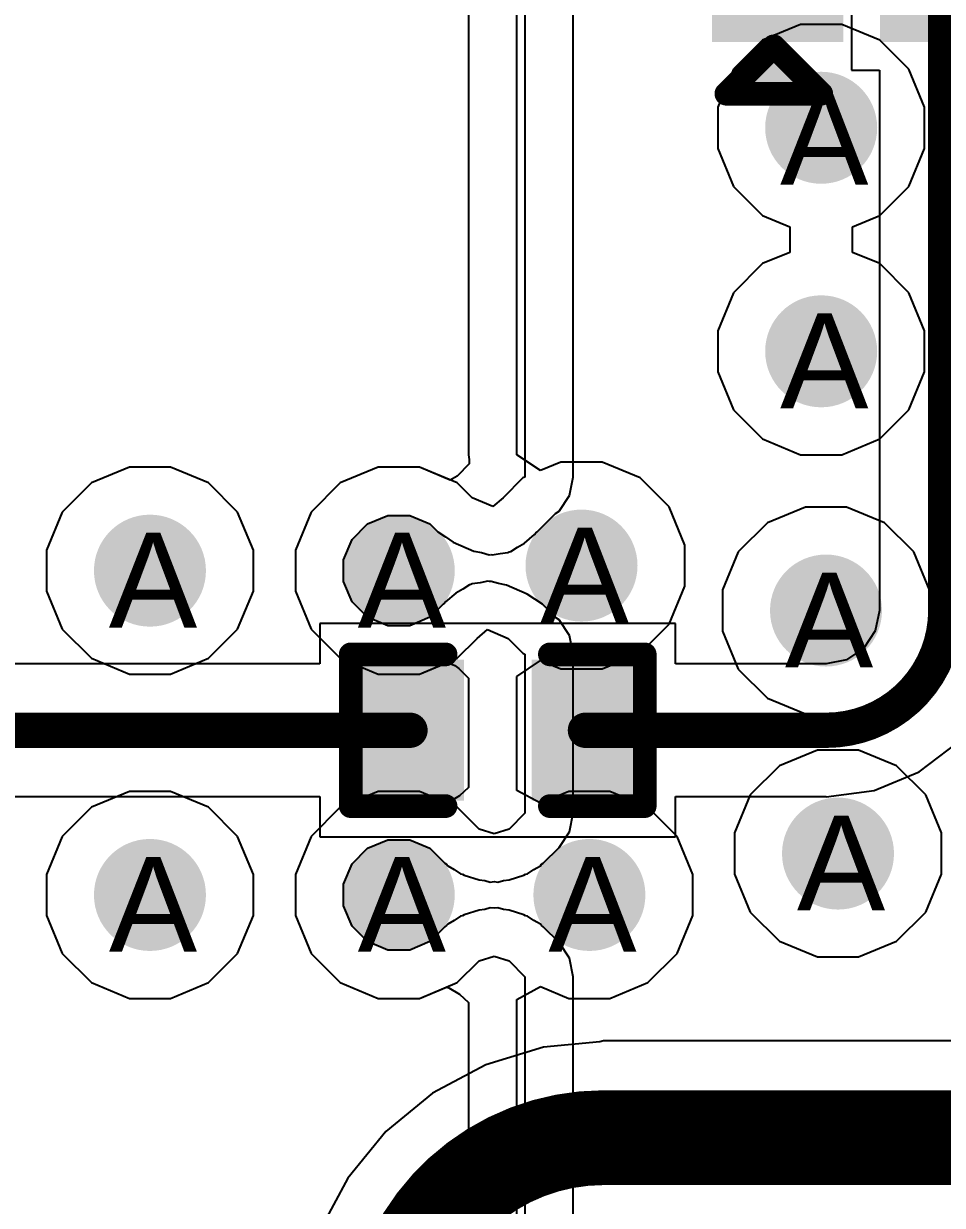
# Model space of a CAD drawing. Header units: inches. Extents: x 0 to 208, y 0 to 213.
# Drawn here: x 0.2483 to 0.442, y 0.8927 to 1.142 of the extents above; entities that cross this region are included whole.
import ezdxf

# ---------------------------------------------------------------- set-up
doc = ezdxf.new("R2010")
doc.units = ezdxf.units.IN
doc.header["$MEASUREMENT"] = 0
for name, color, linetype in [('Bottom Layer', 5, 'Continuous'), ('Drill Drawing', 1, 'Continuous'), ('L2_GND1', 16, 'Continuous'), ('L3_SIG1', 76, 'Continuous'), ('L4_PWR', 90, 'Continuous'), ('L5_GND2', 156, 'Continuous'), ('L6_SIG2', 130, 'Continuous'), ('L7_GND3', 216, 'Continuous'), ('Top Layer', 1, 'Continuous'), ('Top Overlay', 2, 'Continuous'), ('Top Paste', 8, 'Continuous'), ('Top Solder', 216, 'Continuous'), ('Via Holes', 16, 'Continuous')]:
    doc.layers.add(name, color=color, linetype=linetype)
doc.styles.add('Arial', font='', dxfattribs={"height": 0.2})
doc.styles.get('Arial').set_extended_font_data('Arial')

# ---------------------------------------------------------------- blocks, each defined once
blk = doc.blocks.new('AP6256__408')
at = {"layer": 'Top Overlay'}
blk.add_hatch(color=2, dxfattribs=at).paths.add_polyline_path([(-0.253, 0.17299), (-0.253, 0.18299), (-0.263, 0.18299), (-0.263, 0.17299)])
at = {"layer": 'Top Solder'}
for points in [[(-0.19777, 0.16332), (-0.25006, 0.16332), (-0.25006, 0.19101), (-0.19777, 0.19101)], [(-0.19777, 0.12789), (-0.25006, 0.12789), (-0.25006, 0.15557), (-0.19777, 0.15557)]]:
    blk.add_hatch(color=216, dxfattribs=at).paths.add_polyline_path(points)
at = {"layer": 'Top Overlay'}
for points in [[(-0.261, 0.188, 0.005, 0.005, 0), (-0.261, 0.168, 0.005, 0.005, 0)], [(-0.261, 0.188, 0.005, 0.005, 0), (-0.251, 0.178, 0.005, 0.005, 0)], [(-0.251, 0.178, 0.005, 0.005, 0), (-0.261, 0.168, 0.005, 0.005, 0)]]:
    blk.add_lwpolyline(points, format="xyseb", dxfattribs=at)
for points in [[(-0.26225, 0.188, 0.0025, 0.0025, 1), (-0.25975, 0.188, 0.0025, 0.0025, 1)], [(-0.26225, 0.188, 0.0025, 0.0025, 1), (-0.25975, 0.188, 0.0025, 0.0025, 1)], [(-0.25225, 0.178, 0.0025, 0.0025, 1), (-0.24975, 0.178, 0.0025, 0.0025, 1)], [(-0.25225, 0.178, 0.0025, 0.0025, 1), (-0.24975, 0.178, 0.0025, 0.0025, 1)], [(-0.26225, 0.168, 0.0025, 0.0025, 1), (-0.25975, 0.168, 0.0025, 0.0025, 1)], [(-0.26225, 0.168, 0.0025, 0.0025, 1), (-0.25975, 0.168, 0.0025, 0.0025, 1)]]:
    blk.add_lwpolyline(points, format="xyseb", close=True, dxfattribs=at)
blk = doc.blocks.new('CAP_0402_631')
at = {"layer": 'Top Layer'}
for points in [[(-0.0275, -0.0125), (-0.0275, 0.0125), (-0.0095, 0.0125), (-0.0095, -0.0125)], [(0.0095, -0.0125), (0.0095, 0.0125), (0.0275, 0.0125), (0.0275, -0.0125)]]:
    blk.add_hatch(color=1, dxfattribs=at).paths.add_polyline_path(points)
at = {"layer": 'Top Paste'}
for points in [[(-0.0275, -0.0125), (-0.0275, 0.0125), (-0.0095, 0.0125), (-0.0095, -0.0125)], [(0.0095, -0.0125), (0.0095, 0.0125), (0.0275, 0.0125), (0.0275, -0.0125)]]:
    blk.add_hatch(color=8, dxfattribs=at).paths.add_polyline_path(points)
at = {"layer": 'Top Solder'}
for points in [[(-0.02986, -0.01486), (-0.02986, 0.01486), (-0.00714, 0.01486), (-0.00714, -0.01486)], [(0.00714, -0.01486), (0.00714, 0.01486), (0.02986, 0.01486), (0.02986, -0.01486)]]:
    blk.add_hatch(color=216, dxfattribs=at).paths.add_polyline_path(points)
at = {"layer": 'Top Overlay'}
for points in [[(-0.011, 0.016, 0.005, 0.005, 0), (-0.031, 0.016, 0.005, 0.005, 0)], [(-0.031, 0.016, 0.005, 0.005, 0), (-0.031, -0.016, 0.005, 0.005, 0)], [(0.031, 0.016, 0.005, 0.005, 0), (0.011, 0.016, 0.005, 0.005, 0)], [(0.031, 0.016, 0.005, 0.005, 0), (0.031, -0.016, 0.005, 0.005, 0)], [(-0.011, -0.016, 0.005, 0.005, 0), (-0.031, -0.016, 0.005, 0.005, 0)], [(0.031, -0.016, 0.005, 0.005, 0), (0.011, -0.016, 0.005, 0.005, 0)]]:
    blk.add_lwpolyline(points, format="xyseb", dxfattribs=at)
for points in [[(-0.03225, 0.016, 0.0025, 0.0025, 1), (-0.02975, 0.016, 0.0025, 0.0025, 1)], [(-0.03225, 0.016, 0.0025, 0.0025, 1), (-0.02975, 0.016, 0.0025, 0.0025, 1)], [(-0.01225, 0.016, 0.0025, 0.0025, 1), (-0.00975, 0.016, 0.0025, 0.0025, 1)], [(0.00975, 0.016, 0.0025, 0.0025, 1), (0.01225, 0.016, 0.0025, 0.0025, 1)], [(0.02975, 0.016, 0.0025, 0.0025, 1), (0.03225, 0.016, 0.0025, 0.0025, 1)], [(0.02975, 0.016, 0.0025, 0.0025, 1), (0.03225, 0.016, 0.0025, 0.0025, 1)], [(-0.03225, -0.016, 0.0025, 0.0025, 1), (-0.02975, -0.016, 0.0025, 0.0025, 1)], [(-0.03225, -0.016, 0.0025, 0.0025, 1), (-0.02975, -0.016, 0.0025, 0.0025, 1)], [(-0.01225, -0.016, 0.0025, 0.0025, 1), (-0.00975, -0.016, 0.0025, 0.0025, 1)], [(0.00975, -0.016, 0.0025, 0.0025, 1), (0.01225, -0.016, 0.0025, 0.0025, 1)], [(0.02975, -0.016, 0.0025, 0.0025, 1), (0.03225, -0.016, 0.0025, 0.0025, 1)], [(0.02975, -0.016, 0.0025, 0.0025, 1), (0.03225, -0.016, 0.0025, 0.0025, 1)]]:
    blk.add_lwpolyline(points, format="xyseb", close=True, dxfattribs=at)

msp = doc.modelspace()

# ---------------------------------------------------------------- hatches: boundary and pattern name
at = {"layer": 'Bottom Layer'}
h = msp.add_hatch(color=5, dxfattribs=at)
edge = h.paths.add_edge_path()
edge.add_arc((0.41648, 1.12), 0.01181, 0, 360)
h = msp.add_hatch(color=5, dxfattribs=at)
edge = h.paths.add_edge_path()
edge.add_arc((0.41648, 1.07285), 0.01181, 0, 360)
h = msp.add_hatch(color=5, dxfattribs=at)
edge = h.paths.add_edge_path()
edge.add_arc((0.36594, 1.02766), 0.01181, 0, 360)
h = msp.add_hatch(color=5, dxfattribs=at)
edge = h.paths.add_edge_path()
edge.add_arc((0.27493, 1.02659), 0.01181, 0, 360)
h = msp.add_hatch(color=5, dxfattribs=at)
edge = h.paths.add_edge_path()
edge.add_arc((0.3274, 1.02659), 0.01181, 0, 360)
h = msp.add_hatch(color=5, dxfattribs=at)
edge = h.paths.add_edge_path()
edge.add_arc((0.4175, 1.01818), 0.01181, 0, 360)
h = msp.add_hatch(color=5, dxfattribs=at)
edge = h.paths.add_edge_path()
edge.add_arc((0.42003, 0.96692), 0.01181, 0, 360)
h = msp.add_hatch(color=5, dxfattribs=at)
edge = h.paths.add_edge_path()
edge.add_arc((0.27493, 0.95819), 0.01181, 0, 360)
h = msp.add_hatch(color=5, dxfattribs=at)
edge = h.paths.add_edge_path()
edge.add_arc((0.3274, 0.95819), 0.01181, 0, 360)
h = msp.add_hatch(color=5, dxfattribs=at)
edge = h.paths.add_edge_path()
edge.add_arc((0.3676, 0.95819), 0.01181, 0, 360)
at = {"layer": 'L2_GND1'}
h = msp.add_hatch(color=16, dxfattribs=at)
edge = h.paths.add_edge_path()
edge.add_arc((0.41648, 1.12), 0.01181, 0, 360)
h = msp.add_hatch(color=16, dxfattribs=at)
edge = h.paths.add_edge_path()
edge.add_arc((0.41648, 1.07285), 0.01181, 0, 360)
h = msp.add_hatch(color=16, dxfattribs=at)
edge = h.paths.add_edge_path()
edge.add_arc((0.36594, 1.02766), 0.01181, 0, 360)
h = msp.add_hatch(color=16, dxfattribs=at)
edge = h.paths.add_edge_path()
edge.add_arc((0.27493, 1.02659), 0.01181, 0, 360)
h = msp.add_hatch(color=16, dxfattribs=at)
edge = h.paths.add_edge_path()
edge.add_arc((0.3274, 1.02659), 0.01181, 0, 360)
h = msp.add_hatch(color=16, dxfattribs=at)
edge = h.paths.add_edge_path()
edge.add_arc((0.4175, 1.01818), 0.01181, 0, 360)
h = msp.add_hatch(color=16, dxfattribs=at)
edge = h.paths.add_edge_path()
edge.add_arc((0.42003, 0.96692), 0.01181, 0, 360)
h = msp.add_hatch(color=16, dxfattribs=at)
edge = h.paths.add_edge_path()
edge.add_arc((0.27493, 0.95819), 0.01181, 0, 360)
h = msp.add_hatch(color=16, dxfattribs=at)
edge = h.paths.add_edge_path()
edge.add_arc((0.3274, 0.95819), 0.01181, 0, 360)
h = msp.add_hatch(color=16, dxfattribs=at)
edge = h.paths.add_edge_path()
edge.add_arc((0.3676, 0.95819), 0.01181, 0, 360)
at = {"layer": 'L3_SIG1'}
h = msp.add_hatch(color=76, dxfattribs=at)
edge = h.paths.add_edge_path()
edge.add_arc((0.41648, 1.12), 0.01181, 0, 360)
h = msp.add_hatch(color=76, dxfattribs=at)
edge = h.paths.add_edge_path()
edge.add_arc((0.41648, 1.07285), 0.01181, 0, 360)
h = msp.add_hatch(color=76, dxfattribs=at)
edge = h.paths.add_edge_path()
edge.add_arc((0.36594, 1.02766), 0.01181, 0, 360)
h = msp.add_hatch(color=76, dxfattribs=at)
edge = h.paths.add_edge_path()
edge.add_arc((0.27493, 1.02659), 0.01181, 0, 360)
h = msp.add_hatch(color=76, dxfattribs=at)
edge = h.paths.add_edge_path()
edge.add_arc((0.3274, 1.02659), 0.01181, 0, 360)
h = msp.add_hatch(color=76, dxfattribs=at)
edge = h.paths.add_edge_path()
edge.add_arc((0.4175, 1.01818), 0.01181, 0, 360)
h = msp.add_hatch(color=76, dxfattribs=at)
edge = h.paths.add_edge_path()
edge.add_arc((0.42003, 0.96692), 0.01181, 0, 360)
h = msp.add_hatch(color=76, dxfattribs=at)
edge = h.paths.add_edge_path()
edge.add_arc((0.27493, 0.95819), 0.01181, 0, 360)
h = msp.add_hatch(color=76, dxfattribs=at)
edge = h.paths.add_edge_path()
edge.add_arc((0.3274, 0.95819), 0.01181, 0, 360)
h = msp.add_hatch(color=76, dxfattribs=at)
edge = h.paths.add_edge_path()
edge.add_arc((0.3676, 0.95819), 0.01181, 0, 360)
at = {"layer": 'L4_PWR'}
h = msp.add_hatch(color=90, dxfattribs=at)
edge = h.paths.add_edge_path()
edge.add_arc((0.41648, 1.12), 0.01181, 0, 360)
h = msp.add_hatch(color=90, dxfattribs=at)
edge = h.paths.add_edge_path()
edge.add_arc((0.41648, 1.07285), 0.01181, 0, 360)
h = msp.add_hatch(color=90, dxfattribs=at)
edge = h.paths.add_edge_path()
edge.add_arc((0.36594, 1.02766), 0.01181, 0, 360)
h = msp.add_hatch(color=90, dxfattribs=at)
edge = h.paths.add_edge_path()
edge.add_arc((0.27493, 1.02659), 0.01181, 0, 360)
h = msp.add_hatch(color=90, dxfattribs=at)
edge = h.paths.add_edge_path()
edge.add_arc((0.3274, 1.02659), 0.01181, 0, 360)
h = msp.add_hatch(color=90, dxfattribs=at)
edge = h.paths.add_edge_path()
edge.add_arc((0.4175, 1.01818), 0.01181, 0, 360)
h = msp.add_hatch(color=90, dxfattribs=at)
edge = h.paths.add_edge_path()
edge.add_arc((0.42003, 0.96692), 0.01181, 0, 360)
h = msp.add_hatch(color=90, dxfattribs=at)
edge = h.paths.add_edge_path()
edge.add_arc((0.27493, 0.95819), 0.01181, 0, 360)
h = msp.add_hatch(color=90, dxfattribs=at)
edge = h.paths.add_edge_path()
edge.add_arc((0.3274, 0.95819), 0.01181, 0, 360)
h = msp.add_hatch(color=90, dxfattribs=at)
edge = h.paths.add_edge_path()
edge.add_arc((0.3676, 0.95819), 0.01181, 0, 360)
at = {"layer": 'L5_GND2'}
h = msp.add_hatch(color=156, dxfattribs=at)
edge = h.paths.add_edge_path()
edge.add_arc((0.41648, 1.12), 0.01181, 0, 360)
h = msp.add_hatch(color=156, dxfattribs=at)
edge = h.paths.add_edge_path()
edge.add_arc((0.41648, 1.07285), 0.01181, 0, 360)
h = msp.add_hatch(color=156, dxfattribs=at)
edge = h.paths.add_edge_path()
edge.add_arc((0.36594, 1.02766), 0.01181, 0, 360)
h = msp.add_hatch(color=156, dxfattribs=at)
edge = h.paths.add_edge_path()
edge.add_arc((0.27493, 1.02659), 0.01181, 0, 360)
h = msp.add_hatch(color=156, dxfattribs=at)
edge = h.paths.add_edge_path()
edge.add_arc((0.3274, 1.02659), 0.01181, 0, 360)
h = msp.add_hatch(color=156, dxfattribs=at)
edge = h.paths.add_edge_path()
edge.add_arc((0.4175, 1.01818), 0.01181, 0, 360)
h = msp.add_hatch(color=156, dxfattribs=at)
edge = h.paths.add_edge_path()
edge.add_arc((0.42003, 0.96692), 0.01181, 0, 360)
h = msp.add_hatch(color=156, dxfattribs=at)
edge = h.paths.add_edge_path()
edge.add_arc((0.27493, 0.95819), 0.01181, 0, 360)
h = msp.add_hatch(color=156, dxfattribs=at)
edge = h.paths.add_edge_path()
edge.add_arc((0.3274, 0.95819), 0.01181, 0, 360)
h = msp.add_hatch(color=156, dxfattribs=at)
edge = h.paths.add_edge_path()
edge.add_arc((0.3676, 0.95819), 0.01181, 0, 360)
at = {"layer": 'L6_SIG2'}
h = msp.add_hatch(color=130, dxfattribs=at)
edge = h.paths.add_edge_path()
edge.add_arc((0.41648, 1.12), 0.01181, 0, 360)
h = msp.add_hatch(color=130, dxfattribs=at)
edge = h.paths.add_edge_path()
edge.add_arc((0.41648, 1.07285), 0.01181, 0, 360)
h = msp.add_hatch(color=130, dxfattribs=at)
edge = h.paths.add_edge_path()
edge.add_arc((0.36594, 1.02766), 0.01181, 0, 360)
h = msp.add_hatch(color=130, dxfattribs=at)
edge = h.paths.add_edge_path()
edge.add_arc((0.27493, 1.02659), 0.01181, 0, 360)
h = msp.add_hatch(color=130, dxfattribs=at)
edge = h.paths.add_edge_path()
edge.add_arc((0.3274, 1.02659), 0.01181, 0, 360)
h = msp.add_hatch(color=130, dxfattribs=at)
edge = h.paths.add_edge_path()
edge.add_arc((0.4175, 1.01818), 0.01181, 0, 360)
h = msp.add_hatch(color=130, dxfattribs=at)
edge = h.paths.add_edge_path()
edge.add_arc((0.42003, 0.96692), 0.01181, 0, 360)
h = msp.add_hatch(color=130, dxfattribs=at)
edge = h.paths.add_edge_path()
edge.add_arc((0.27493, 0.95819), 0.01181, 0, 360)
h = msp.add_hatch(color=130, dxfattribs=at)
edge = h.paths.add_edge_path()
edge.add_arc((0.3274, 0.95819), 0.01181, 0, 360)
h = msp.add_hatch(color=130, dxfattribs=at)
edge = h.paths.add_edge_path()
edge.add_arc((0.3676, 0.95819), 0.01181, 0, 360)
at = {"layer": 'L7_GND3'}
h = msp.add_hatch(color=216, dxfattribs=at)
edge = h.paths.add_edge_path()
edge.add_arc((0.41648, 1.12), 0.01181, 0, 360)
h = msp.add_hatch(color=216, dxfattribs=at)
edge = h.paths.add_edge_path()
edge.add_arc((0.41648, 1.07285), 0.01181, 0, 360)
h = msp.add_hatch(color=216, dxfattribs=at)
edge = h.paths.add_edge_path()
edge.add_arc((0.36594, 1.02766), 0.01181, 0, 360)
h = msp.add_hatch(color=216, dxfattribs=at)
edge = h.paths.add_edge_path()
edge.add_arc((0.27493, 1.02659), 0.01181, 0, 360)
h = msp.add_hatch(color=216, dxfattribs=at)
edge = h.paths.add_edge_path()
edge.add_arc((0.3274, 1.02659), 0.01181, 0, 360)
h = msp.add_hatch(color=216, dxfattribs=at)
edge = h.paths.add_edge_path()
edge.add_arc((0.4175, 1.01818), 0.01181, 0, 360)
h = msp.add_hatch(color=216, dxfattribs=at)
edge = h.paths.add_edge_path()
edge.add_arc((0.42003, 0.96692), 0.01181, 0, 360)
h = msp.add_hatch(color=216, dxfattribs=at)
edge = h.paths.add_edge_path()
edge.add_arc((0.27493, 0.95819), 0.01181, 0, 360)
h = msp.add_hatch(color=216, dxfattribs=at)
edge = h.paths.add_edge_path()
edge.add_arc((0.3274, 0.95819), 0.01181, 0, 360)
h = msp.add_hatch(color=216, dxfattribs=at)
edge = h.paths.add_edge_path()
edge.add_arc((0.3676, 0.95819), 0.01181, 0, 360)
at = {"layer": 'Top Layer'}
h = msp.add_hatch(color=1, dxfattribs=at)
edge = h.paths.add_edge_path()
edge.add_arc((0.41648, 1.12), 0.01181, 0, 360)
h = msp.add_hatch(color=1, dxfattribs=at)
edge = h.paths.add_edge_path()
edge.add_arc((0.41648, 1.07285), 0.01181, 0, 360)
h = msp.add_hatch(color=1, dxfattribs=at)
edge = h.paths.add_edge_path()
edge.add_arc((0.36594, 1.02766), 0.01181, 0, 360)
h = msp.add_hatch(color=1, dxfattribs=at)
edge = h.paths.add_edge_path()
edge.add_arc((0.27493, 1.02659), 0.01181, 0, 360)
h = msp.add_hatch(color=1, dxfattribs=at)
edge = h.paths.add_edge_path()
edge.add_arc((0.3274, 1.02659), 0.01181, 0, 360)
h = msp.add_hatch(color=1, dxfattribs=at)
edge = h.paths.add_edge_path()
edge.add_arc((0.4175, 1.01818), 0.01181, 0, 360)
h = msp.add_hatch(color=1, dxfattribs=at)
edge = h.paths.add_edge_path()
edge.add_arc((0.42003, 0.96692), 0.01181, 0, 360)
h = msp.add_hatch(color=1, dxfattribs=at)
edge = h.paths.add_edge_path()
edge.add_arc((0.27493, 0.95819), 0.01181, 0, 360)
h = msp.add_hatch(color=1, dxfattribs=at)
edge = h.paths.add_edge_path()
edge.add_arc((0.3274, 0.95819), 0.01181, 0, 360)
h = msp.add_hatch(color=1, dxfattribs=at)
edge = h.paths.add_edge_path()
edge.add_arc((0.3676, 0.95819), 0.01181, 0, 360)
at = {"layer": 'Via Holes'}
h = msp.add_hatch(color=7, dxfattribs=at)
edge = h.paths.add_edge_path()
edge.add_arc((0.41648, 1.12), 0.00591, 0, 360)
h = msp.add_hatch(color=7, dxfattribs=at)
edge = h.paths.add_edge_path()
edge.add_arc((0.41648, 1.07285), 0.00591, 0, 360)
h = msp.add_hatch(color=7, dxfattribs=at)
edge = h.paths.add_edge_path()
edge.add_arc((0.27493, 1.02659), 0.00591, 0, 360)
h = msp.add_hatch(color=7, dxfattribs=at)
edge = h.paths.add_edge_path()
edge.add_arc((0.3274, 1.02659), 0.00591, 0, 360)
h = msp.add_hatch(color=7, dxfattribs=at)
edge = h.paths.add_edge_path()
edge.add_arc((0.36594, 1.02766), 0.00591, 0, 360)
h = msp.add_hatch(color=7, dxfattribs=at)
edge = h.paths.add_edge_path()
edge.add_arc((0.4175, 1.01818), 0.00591, 0, 360)
h = msp.add_hatch(color=7, dxfattribs=at)
edge = h.paths.add_edge_path()
edge.add_arc((0.42003, 0.96692), 0.00591, 0, 360)
h = msp.add_hatch(color=7, dxfattribs=at)
edge = h.paths.add_edge_path()
edge.add_arc((0.27493, 0.95819), 0.00591, 0, 360)
h = msp.add_hatch(color=7, dxfattribs=at)
edge = h.paths.add_edge_path()
edge.add_arc((0.3274, 0.95819), 0.00591, 0, 360)
h = msp.add_hatch(color=7, dxfattribs=at)
edge = h.paths.add_edge_path()
edge.add_arc((0.3676, 0.95819), 0.00591, 0, 360)

# ---------------------------------------------------------------- linework, layer by layer
at = {"layer": 'L2_GND1'}
for p, q in [((0.354, 1.83788), (0.354, 1.04633)), ((0.3642, 1.04633), (0.3642, 1.83788)), ((0.27059, 1.0484), (0.26257, 1.04508)), ((0.27927, 1.0484), (0.27059, 1.0484)), ((0.28728, 1.04508), (0.27927, 1.0484)), ((0.32306, 1.0484), (0.31504, 1.04508)), ((0.33174, 1.0484), (0.32306, 1.0484)), ((0.33975, 1.04508), (0.33174, 1.0484)), ((0.26257, 1.04508), (0.25644, 1.03895)), ((0.29342, 1.03895), (0.28728, 1.04508)), ((0.31504, 1.04508), (0.30891, 1.03895)), ((0.34287, 1.04197), (0.33975, 1.04508)), ((0.35358, 1.04615), (0.3494, 1.04197)), ((0.354, 1.04633), (0.35358, 1.04615)), ((0.36342, 1.04242), (0.3642, 1.04633)), ((0.34723, 1.04011), (0.34287, 1.04197)), ((0.3494, 1.04197), (0.34723, 1.04011)), ((0.36121, 1.03912), (0.36342, 1.04242)), ((0.25644, 1.03895), (0.25312, 1.03093)), ((0.29674, 1.03093), (0.29342, 1.03895)), ((0.30891, 1.03895), (0.30559, 1.03093)), ((0.32082, 1.03644), (0.32509, 1.03821)), ((0.32509, 1.03821), (0.32971, 1.03821)), ((0.32971, 1.03821), (0.33398, 1.03644)), ((0.35661, 1.03476), (0.36047, 1.03862)), ((0.36047, 1.03862), (0.36121, 1.03912)), ((0.31755, 1.03317), (0.32082, 1.03644)), ((0.33398, 1.03644), (0.33566, 1.03476)), ((0.33566, 1.03476), (0.33726, 1.03369)), ((0.35605, 1.03425), (0.35629, 1.03455)), ((0.35629, 1.03455), (0.35661, 1.03476)), ((0.31578, 1.0289), (0.31755, 1.03317)), ((0.33726, 1.03369), (0.33886, 1.03259)), ((0.33886, 1.03259), (0.34323, 1.03073)), ((0.35244, 1.03156), (0.35389, 1.03238)), ((0.35389, 1.03238), (0.35605, 1.03425)), ((0.25312, 1.03093), (0.25312, 1.02225)), ((0.29674, 1.02225), (0.29674, 1.03093)), ((0.30559, 1.03093), (0.30559, 1.02225)), ((0.34323, 1.03073), (0.34487, 1.03039)), ((0.34487, 1.03039), (0.34648, 1.02994)), ((0.34648, 1.02994), (0.34681, 1.02998)), ((0.34681, 1.02998), (0.34713, 1.02991)), ((0.34713, 1.02991), (0.34877, 1.03022)), ((0.34877, 1.03022), (0.35043, 1.03042)), ((0.35043, 1.03042), (0.35071, 1.03059)), ((0.35071, 1.03059), (0.35104, 1.03065)), ((0.35104, 1.03065), (0.35244, 1.03156)), ((0.31578, 1.02428), (0.31578, 1.0289)), ((0.25312, 1.02225), (0.25644, 1.01424)), ((0.29342, 1.01424), (0.29674, 1.02225)), ((0.30559, 1.02225), (0.30891, 1.01424)), ((0.31755, 1.02001), (0.31578, 1.02428)), ((0.3409, 1.02269), (0.33944, 1.02187)), ((0.3423, 1.02361), (0.3409, 1.02269)), ((0.34262, 1.02367), (0.3423, 1.02361)), ((0.34291, 1.02383), (0.34262, 1.02367)), ((0.34456, 1.02403), (0.34291, 1.02383)), ((0.34621, 1.02434), (0.34456, 1.02403)), ((0.34653, 1.02428), (0.34621, 1.02434)), ((0.34686, 1.02432), (0.34653, 1.02428)), ((0.34846, 1.02387), (0.34686, 1.02432)), ((0.3501, 1.02353), (0.34846, 1.02387)), ((0.35447, 1.02166), (0.3501, 1.02353)), ((0.32082, 1.01675), (0.31755, 1.02001)), ((0.33673, 1.01949), (0.33398, 1.01675)), ((0.33704, 1.01971), (0.33673, 1.01949)), ((0.33728, 1.02001), (0.33704, 1.01971)), ((0.33944, 1.02187), (0.33728, 1.02001)), ((0.35607, 1.02057), (0.35447, 1.02166)), ((0.35768, 1.01949), (0.35607, 1.02057)), ((0.36047, 1.0167), (0.35768, 1.01949)), ((0.32509, 1.01498), (0.32082, 1.01675)), ((0.32971, 1.01498), (0.32509, 1.01498)), ((0.33398, 1.01675), (0.32971, 1.01498)), ((0.36121, 1.01621), (0.36047, 1.0167)), ((0.36342, 1.0129), (0.36121, 1.01621)), ((0.25644, 1.01424), (0.26257, 1.0081)), ((0.28728, 1.0081), (0.29342, 1.01424)), ((0.30891, 1.01424), (0.31504, 1.0081)), ((0.33975, 1.0081), (0.34394, 1.01228)), ((0.34394, 1.01228), (0.3461, 1.01415)), ((0.3461, 1.01415), (0.35047, 1.01228)), ((0.35047, 1.01228), (0.35358, 1.00917)), ((0.3642, 1.009), (0.36342, 1.0129)), ((0.26257, 1.0081), (0.27059, 1.00478)), ((0.27927, 1.00478), (0.28728, 1.0081)), ((0.31504, 1.0081), (0.32306, 1.00478)), ((0.33174, 1.00478), (0.33975, 1.0081)), ((0.35358, 1.00917), (0.354, 1.009)), ((0.354, 1.009), (0.354, 0.97544)), ((0.3642, 0.97544), (0.3642, 1.009)), ((0.27059, 1.00478), (0.27927, 1.00478)), ((0.32306, 1.00478), (0.33174, 1.00478)), ((0.27059, 0.98), (0.26257, 0.97668)), ((0.27927, 0.98), (0.27059, 0.98)), ((0.28728, 0.97668), (0.27927, 0.98)), ((0.32306, 0.98), (0.31504, 0.97668)), ((0.33174, 0.98), (0.32306, 0.98)), ((0.33975, 0.97668), (0.33174, 0.98)), ((0.26257, 0.97668), (0.25644, 0.97055)), ((0.29342, 0.97055), (0.28728, 0.97668)), ((0.31504, 0.97668), (0.30891, 0.97055)), ((0.34434, 0.9721), (0.33975, 0.97668)), ((0.354, 0.97544), (0.35066, 0.9721)), ((0.36342, 0.97154), (0.3642, 0.97544)), ((0.3475, 0.97107), (0.34434, 0.9721)), ((0.35066, 0.9721), (0.3475, 0.97107)), ((0.25644, 0.97055), (0.25312, 0.96253)), ((0.29674, 0.96253), (0.29342, 0.97055)), ((0.30891, 0.97055), (0.30559, 0.96253)), ((0.32082, 0.96804), (0.32509, 0.96981)), ((0.32509, 0.96981), (0.32971, 0.96981)), ((0.32971, 0.96981), (0.33398, 0.96804)), ((0.36121, 0.96823), (0.36342, 0.97154)), ((0.31755, 0.96477), (0.32082, 0.96804)), ((0.33398, 0.96804), (0.33713, 0.96489)), ((0.35787, 0.96489), (0.36121, 0.96823)), ((0.31578, 0.9605), (0.31755, 0.96477)), ((0.33713, 0.96489), (0.33747, 0.96466)), ((0.33747, 0.96466), (0.33772, 0.96434)), ((0.35728, 0.96434), (0.35753, 0.96466)), ((0.35753, 0.96466), (0.35787, 0.96489)), ((0.25312, 0.96253), (0.25312, 0.95385)), ((0.29674, 0.95385), (0.29674, 0.96253)), ((0.30559, 0.96253), (0.30559, 0.95385)), ((0.33772, 0.96434), (0.33911, 0.96356)), ((0.33911, 0.96356), (0.34044, 0.96268)), ((0.34044, 0.96268), (0.34084, 0.9626)), ((0.34084, 0.9626), (0.34119, 0.9624)), ((0.34119, 0.9624), (0.34435, 0.96137)), ((0.35065, 0.96137), (0.35381, 0.9624)), ((0.35381, 0.9624), (0.35416, 0.9626)), ((0.35416, 0.9626), (0.35456, 0.96268)), ((0.35456, 0.96268), (0.35589, 0.96356)), ((0.35589, 0.96356), (0.35728, 0.96434)), ((0.31578, 0.95588), (0.31578, 0.9605)), ((0.34435, 0.96137), (0.34554, 0.96123)), ((0.34554, 0.96123), (0.3467, 0.96091)), ((0.3467, 0.96091), (0.3475, 0.961)), ((0.3475, 0.961), (0.3483, 0.96091)), ((0.3483, 0.96091), (0.34946, 0.96123)), ((0.34946, 0.96123), (0.35065, 0.96137)), ((0.31755, 0.95161), (0.31578, 0.95588)), ((0.34435, 0.95501), (0.34119, 0.95398)), ((0.34554, 0.95515), (0.34435, 0.95501)), ((0.3467, 0.95548), (0.34554, 0.95515)), ((0.3475, 0.95538), (0.3467, 0.95548)), ((0.3483, 0.95548), (0.3475, 0.95538)), ((0.34946, 0.95515), (0.3483, 0.95548)), ((0.35065, 0.95501), (0.34946, 0.95515)), ((0.35381, 0.95398), (0.35065, 0.95501)), ((0.25312, 0.95385), (0.25644, 0.94584)), ((0.29342, 0.94584), (0.29674, 0.95385)), ((0.30559, 0.95385), (0.30891, 0.94584)), ((0.33911, 0.95282), (0.33772, 0.95204)), ((0.34044, 0.95371), (0.33911, 0.95282)), ((0.34084, 0.95379), (0.34044, 0.95371)), ((0.34119, 0.95398), (0.34084, 0.95379)), ((0.35416, 0.95379), (0.35381, 0.95398)), ((0.35456, 0.95371), (0.35416, 0.95379)), ((0.35589, 0.95282), (0.35456, 0.95371)), ((0.35728, 0.95204), (0.35589, 0.95282)), ((0.32082, 0.94835), (0.31755, 0.95161)), ((0.33713, 0.9515), (0.33398, 0.94835)), ((0.33747, 0.95172), (0.33713, 0.9515)), ((0.33772, 0.95204), (0.33747, 0.95172)), ((0.35753, 0.95172), (0.35728, 0.95204)), ((0.35787, 0.9515), (0.35753, 0.95172)), ((0.36121, 0.94816), (0.35787, 0.9515)), ((0.32509, 0.94658), (0.32082, 0.94835)), ((0.33398, 0.94835), (0.32971, 0.94658)), ((0.36342, 0.94485), (0.36121, 0.94816)), ((0.25644, 0.94584), (0.26257, 0.9397)), ((0.28728, 0.9397), (0.29342, 0.94584)), ((0.30891, 0.94584), (0.31504, 0.9397)), ((0.32971, 0.94658), (0.32509, 0.94658)), ((0.34434, 0.94429), (0.3475, 0.94531)), ((0.3475, 0.94531), (0.35066, 0.94429)), ((0.3642, 0.94095), (0.36342, 0.94485)), ((0.33975, 0.9397), (0.34434, 0.94429)), ((0.35066, 0.94429), (0.354, 0.94095)), ((0.26257, 0.9397), (0.27059, 0.93638)), ((0.27927, 0.93638), (0.28728, 0.9397)), ((0.31504, 0.9397), (0.32306, 0.93638)), ((0.33174, 0.93638), (0.33975, 0.9397)), ((0.354, 0.94095), (0.354, 0.0102)), ((0.3642, 0.83357), (0.3642, 0.94095)), ((0.27059, 0.93638), (0.27927, 0.93638)), ((0.32306, 0.93638), (0.33174, 0.93638))]:
    msp.add_line(p, q, dxfattribs=at)
at = {"layer": 'L4_PWR'}
for p, q in [((0.35227, 1.05102), (0.35227, 1.497)), ((0.34208, 1.20288), (0.34208, 1.05102)), ((0.41215, 1.14181), (0.40413, 1.13849)), ((0.42082, 1.14181), (0.41215, 1.14181)), ((0.42884, 1.13849), (0.42082, 1.14181)), ((0.40413, 1.13849), (0.39799, 1.13235)), ((0.43498, 1.13235), (0.42884, 1.13849)), ((0.39799, 1.13235), (0.39467, 1.12434)), ((0.4383, 1.12434), (0.43498, 1.13235)), ((0.39467, 1.12434), (0.39467, 1.11566)), ((0.4383, 1.11566), (0.4383, 1.12434)), ((0.39467, 1.11566), (0.39799, 1.10764)), ((0.43498, 1.10764), (0.4383, 1.11566)), ((0.39799, 1.10764), (0.40413, 1.10151)), ((0.42884, 1.10151), (0.43498, 1.10764)), ((0.40413, 1.10151), (0.40987, 1.09913)), ((0.4231, 1.09913), (0.42884, 1.10151)), ((0.40987, 1.09913), (0.40987, 1.09372)), ((0.4231, 1.09372), (0.4231, 1.09913)), ((0.40987, 1.09372), (0.40413, 1.09134)), ((0.42884, 1.09134), (0.4231, 1.09372)), ((0.40413, 1.09134), (0.39799, 1.0852)), ((0.43498, 1.0852), (0.42884, 1.09134)), ((0.39799, 1.0852), (0.39467, 1.07719)), ((0.4383, 1.07719), (0.43498, 1.0852)), ((0.39467, 1.07719), (0.39467, 1.06851)), ((0.4383, 1.06851), (0.4383, 1.07719)), ((0.39467, 1.06851), (0.39799, 1.06049)), ((0.43498, 1.06049), (0.4383, 1.06851)), ((0.39799, 1.06049), (0.40413, 1.05436)), ((0.42884, 1.05436), (0.43498, 1.06049)), ((0.40413, 1.05436), (0.41215, 1.05104)), ((0.42082, 1.05104), (0.42884, 1.05436)), ((0.34208, 1.05102), (0.34227, 1.05004)), ((0.34227, 1.05004), (0.34227, 1.0491)), ((0.35727, 1.04768), (0.35227, 1.05102)), ((0.3616, 1.04947), (0.35727, 1.04768)), ((0.37027, 1.04947), (0.3616, 1.04947)), ((0.37829, 1.04615), (0.37027, 1.04947)), ((0.41215, 1.05104), (0.42082, 1.05104)), ((0.27059, 1.0484), (0.26257, 1.04508)), ((0.27927, 1.0484), (0.27059, 1.0484)), ((0.28728, 1.04508), (0.27927, 1.0484)), ((0.32306, 1.0484), (0.31504, 1.04508)), ((0.33174, 1.0484), (0.32306, 1.0484)), ((0.33824, 1.04571), (0.33174, 1.0484)), ((0.34227, 1.0491), (0.33974, 1.04652)), ((0.26257, 1.04508), (0.25644, 1.03895)), ((0.29342, 1.03895), (0.28728, 1.04508)), ((0.31504, 1.04508), (0.30891, 1.03895)), ((0.33974, 1.04652), (0.33824, 1.04571)), ((0.38443, 1.04002), (0.37829, 1.04615)), ((0.38775, 1.032), (0.38443, 1.04002)), ((0.41316, 1.03999), (0.40514, 1.03667)), ((0.42183, 1.03999), (0.41316, 1.03999)), ((0.42985, 1.03667), (0.42183, 1.03999)), ((0.25644, 1.03895), (0.25312, 1.03093)), ((0.29674, 1.03093), (0.29342, 1.03895)), ((0.30891, 1.03895), (0.30559, 1.03093)), ((0.40514, 1.03667), (0.39901, 1.03054)), ((0.43599, 1.03054), (0.42985, 1.03667)), ((0.38775, 1.02332), (0.38775, 1.032)), ((0.25312, 1.03093), (0.25312, 1.02225)), ((0.29674, 1.02225), (0.29674, 1.03093)), ((0.30559, 1.03093), (0.30559, 1.02225)), ((0.39901, 1.03054), (0.39569, 1.02252)), ((0.43931, 1.02252), (0.43599, 1.03054)), ((0.25312, 1.02225), (0.25644, 1.01424)), ((0.29342, 1.01424), (0.29674, 1.02225)), ((0.30559, 1.02225), (0.30891, 1.01424)), ((0.38443, 1.01531), (0.38775, 1.02332)), ((0.39569, 1.02252), (0.39569, 1.01384)), ((0.43931, 1.01384), (0.43931, 1.02252)), ((0.37829, 1.00917), (0.38443, 1.01531)), ((0.25644, 1.01424), (0.26257, 1.0081)), ((0.28728, 1.0081), (0.29342, 1.01424)), ((0.30891, 1.01424), (0.31504, 1.0081)), ((0.39569, 1.01384), (0.39901, 1.00583)), ((0.43599, 1.00583), (0.43931, 1.01384)), ((0.26257, 1.0081), (0.27059, 1.00478)), ((0.27927, 1.00478), (0.28728, 1.0081)), ((0.31504, 1.0081), (0.32306, 1.00478)), ((0.33174, 1.00478), (0.33765, 1.00723)), ((0.33765, 1.00723), (0.3377, 1.00722)), ((0.3377, 1.00722), (0.33925, 1.00657)), ((0.35227, 1.0043), (0.35727, 1.00764)), ((0.35727, 1.00764), (0.3616, 1.00585)), ((0.37027, 1.00585), (0.37829, 1.00917)), ((0.27059, 1.00478), (0.27927, 1.00478)), ((0.32306, 1.00478), (0.33174, 1.00478)), ((0.33925, 1.00657), (0.34004, 1.00593)), ((0.34004, 1.00593), (0.34208, 1.00389)), ((0.3616, 1.00585), (0.37027, 1.00585)), ((0.39901, 1.00583), (0.40514, 0.99969)), ((0.42985, 0.99969), (0.43599, 1.00583)), ((0.34208, 1.00389), (0.34208, 0.98089)), ((0.35227, 0.98024), (0.35227, 1.0043)), ((0.40514, 0.99969), (0.41316, 0.99637)), ((0.42183, 0.99637), (0.42985, 0.99969)), ((0.41316, 0.99637), (0.42183, 0.99637)), ((0.41569, 0.98874), (0.40767, 0.98541)), ((0.42437, 0.98874), (0.41569, 0.98874)), ((0.43238, 0.98541), (0.42437, 0.98874)), ((0.40767, 0.98541), (0.40154, 0.97928)), ((0.43852, 0.97928), (0.43238, 0.98541)), ((0.27059, 0.98), (0.26257, 0.97668)), ((0.27927, 0.98), (0.27059, 0.98)), ((0.28728, 0.97668), (0.27927, 0.98)), ((0.32306, 0.98), (0.31504, 0.97668)), ((0.33174, 0.98), (0.32306, 0.98)), ((0.33745, 0.97764), (0.33174, 0.98)), ((0.34208, 0.98089), (0.34022, 0.97912)), ((0.35727, 0.97752), (0.35227, 0.98024)), ((0.36326, 0.98), (0.35727, 0.97752)), ((0.37194, 0.98), (0.36326, 0.98)), ((0.37996, 0.97668), (0.37194, 0.98)), ((0.33799, 0.97777), (0.33745, 0.97764)), ((0.34022, 0.97912), (0.33799, 0.97777)), ((0.40154, 0.97928), (0.39822, 0.97126)), ((0.44184, 0.97126), (0.43852, 0.97928)), ((0.26257, 0.97668), (0.25644, 0.97055)), ((0.29342, 0.97055), (0.28728, 0.97668)), ((0.31504, 0.97668), (0.30891, 0.97055)), ((0.38609, 0.97055), (0.37996, 0.97668)), ((0.25644, 0.97055), (0.25312, 0.96253)), ((0.29674, 0.96253), (0.29342, 0.97055)), ((0.30891, 0.97055), (0.30559, 0.96253)), ((0.38941, 0.96253), (0.38609, 0.97055)), ((0.39822, 0.97126), (0.39822, 0.96259)), ((0.44184, 0.96259), (0.44184, 0.97126)), ((0.25312, 0.96253), (0.25312, 0.95385)), ((0.29674, 0.95385), (0.29674, 0.96253)), ((0.30559, 0.96253), (0.30559, 0.95385)), ((0.38941, 0.95385), (0.38941, 0.96253)), ((0.39822, 0.96259), (0.40154, 0.95457)), ((0.43852, 0.95457), (0.44184, 0.96259)), ((0.25312, 0.95385), (0.25644, 0.94584)), ((0.29342, 0.94584), (0.29674, 0.95385)), ((0.30559, 0.95385), (0.30891, 0.94584)), ((0.38609, 0.94584), (0.38941, 0.95385)), ((0.40154, 0.95457), (0.40767, 0.94843)), ((0.43238, 0.94843), (0.43852, 0.95457)), ((0.40767, 0.94843), (0.41569, 0.94511)), ((0.42437, 0.94511), (0.43238, 0.94843)), ((0.25644, 0.94584), (0.26257, 0.9397)), ((0.28728, 0.9397), (0.29342, 0.94584)), ((0.30891, 0.94584), (0.31504, 0.9397)), ((0.37996, 0.9397), (0.38609, 0.94584)), ((0.41569, 0.94511), (0.42437, 0.94511)), ((0.26257, 0.9397), (0.27059, 0.93638)), ((0.27927, 0.93638), (0.28728, 0.9397)), ((0.31504, 0.9397), (0.32306, 0.93638)), ((0.37194, 0.93638), (0.37996, 0.9397)), ((0.33174, 0.93638), (0.33745, 0.93875)), ((0.33745, 0.93875), (0.33799, 0.93862)), ((0.33799, 0.93862), (0.34022, 0.93726)), ((0.34022, 0.93726), (0.34208, 0.93549)), ((0.35227, 0.93614), (0.35727, 0.93886)), ((0.35727, 0.93886), (0.36326, 0.93638)), ((0.27059, 0.93638), (0.27927, 0.93638)), ((0.32306, 0.93638), (0.33174, 0.93638)), ((0.34208, 0.93549), (0.34208, 0.176)), ((0.35227, 0.176), (0.35227, 0.93614)), ((0.36326, 0.93638), (0.37194, 0.93638))]:
    msp.add_line(p, q, dxfattribs=at)
at = {"layer": 'L6_SIG2'}
for p, q in [((0.3698, 0.92723), (0.35793, 0.92607)), ((0.37059, 0.92739), (0.3698, 0.92723)), ((0.561, 0.92739), (0.37059, 0.92739)), ((0.35793, 0.92607), (0.34576, 0.92237)), ((0.34576, 0.92237), (0.33453, 0.91637)), ((0.33453, 0.91637), (0.3247, 0.9083)), ((0.3247, 0.9083), (0.31663, 0.89847)), ((0.31663, 0.89847), (0.31063, 0.88724))]:
    msp.add_line(p, q, dxfattribs=at)
for points in [[(0.326, 0.86241, 0.02, 0.02, -0.414214), (0.37059, 0.907, 0.02, 0.02, 0)], [(0.37059, 0.907, 0.02, 0.02, 0), (0.561, 0.907, 0.02, 0.02, 0)]]:
    msp.add_lwpolyline(points, format="xyseb", dxfattribs=at)
msp.add_lwpolyline([(0.36559, 0.907, 0.01, 0.01, 1), (0.37559, 0.907, 0.01, 0.01, 1)], format="xyseb", close=True, dxfattribs=at)
msp.add_lwpolyline([(0.36559, 0.907, 0.01, 0.01, 1), (0.37559, 0.907, 0.01, 0.01, 1)], format="xyseb", close=True, dxfattribs=at)
at = {"layer": 'Top Layer'}
for p, q in [((0.42291, 1.19641), (0.42291, 1.13212)), ((0.42291, 1.13212), (0.42876, 1.13212)), ((0.42876, 1.13212), (0.42876, 1.01818)), ((0.42875, 1.01818), (0.42789, 1.01388)), ((0.42876, 1.01818), (0.42875, 1.01818)), ((0.42876, 1.01818), (0.42876, 1.01818)), ((0.38577, 1.01543), (0.31077, 1.01543)), ((0.31077, 1.01543), (0.31077, 1.00692)), ((0.38577, 1.00692), (0.38577, 1.01543)), ((0.42789, 1.01388), (0.42545, 1.01023)), ((0.42545, 1.01023), (0.4218, 1.00779)), ((0.4218, 1.00779), (0.4175, 1.00693)), ((0.4175, 1.00693), (0.4175, 1.00692)), ((0.31077, 1.00692), (0.221, 1.00692)), ((0.4175, 1.00692), (0.38577, 1.00692)), ((0.4175, 1.00692), (0.4175, 1.00692)), ((0.43716, 0.98413), (0.4453, 0.99038)), ((0.42767, 0.9802), (0.43716, 0.98413)), ((0.4175, 0.97886), (0.42767, 0.9802)), ((0.221, 0.97894), (0.31077, 0.97894)), ((0.31077, 0.97894), (0.31077, 0.97043)), ((0.38577, 0.97043), (0.38577, 0.97893)), ((0.38577, 0.97893), (0.41749, 0.97893)), ((0.41749, 0.97893), (0.4175, 0.97893)), ((0.4175, 0.97893), (0.4175, 0.97886)), ((0.31077, 0.97043), (0.38577, 0.97043))]:
    msp.add_line(p, q, dxfattribs=at)
for points in [[(0.44276, 1.01818, 0.00745, 0.00745, 0), (0.44276, 1.16426, 0.00745, 0.00745, 0)], [(0.44276, 1.01818, 0.00745, 0.00745, -0.414214), (0.4175, 0.99292, 0.00745, 0.00745, 0)], [(0.18271, 0.99293, 0.00745, 0.00745, 0), (0.32977, 0.99293, 0.00745, 0.00745, 0)], [(0.36677, 0.99292, 0.00745, 0.00745, 0), (0.36677, 0.99293, 0.00745, 0.00745, 0)], [(0.36677, 0.99292, 0.00745, 0.00745, 0), (0.4175, 0.99292, 0.00745, 0.00745, 0)]]:
    msp.add_lwpolyline(points, format="xyseb", dxfattribs=at)
for points in [[(0.44089, 1.01818, 0.00373, 0.00373, 1), (0.44462, 1.01818, 0.00373, 0.00373, 1)], [(0.44089, 1.01818, 0.00373, 0.00373, 1), (0.44462, 1.01818, 0.00373, 0.00373, 1)], [(0.32791, 0.99293, 0.00373, 0.00373, 1), (0.33163, 0.99293, 0.00373, 0.00373, 1)], [(0.36491, 0.99293, 0.00373, 0.00373, 1), (0.36863, 0.99293, 0.00373, 0.00373, 1)], [(0.36491, 0.99292, 0.00373, 0.00373, 1), (0.36863, 0.99292, 0.00373, 0.00373, 1)], [(0.36491, 0.99292, 0.00373, 0.00373, 1), (0.36863, 0.99292, 0.00373, 0.00373, 1)], [(0.41563, 0.99292, 0.00373, 0.00373, 1), (0.41936, 0.99292, 0.00373, 0.00373, 1)], [(0.41563, 0.99292, 0.00373, 0.00373, 1), (0.41936, 0.99292, 0.00373, 0.00373, 1)]]:
    msp.add_lwpolyline(points, format="xyseb", close=True, dxfattribs=at)

# ---------------------------------------------------------------- block references
for name, p, rotation in [('AP6256__408', (0.58449, 1.38818), 90), ('CAP_0402_631', (0.34827, 0.99293), 180)]:
    msp.add_blockref(name, p, dxfattribs=dict(rotation=rotation))

# ---------------------------------------------------------------- texts
at = {"layer": 'Drill Drawing', "style": 'Arial'}
for p in [(0.40782, 1.108), (0.40782, 1.06085), (0.26626, 1.0146), (0.31873, 1.0146), (0.35727, 1.01567), (0.40883, 1.00619), (0.41136, 0.95493), (0.26626, 0.9462), (0.31873, 0.9462), (0.35894, 0.9462)]:
    msp.add_text('A', height=0.02, dxfattribs=at).set_placement(p)

doc.saveas('drawing.dxf')
